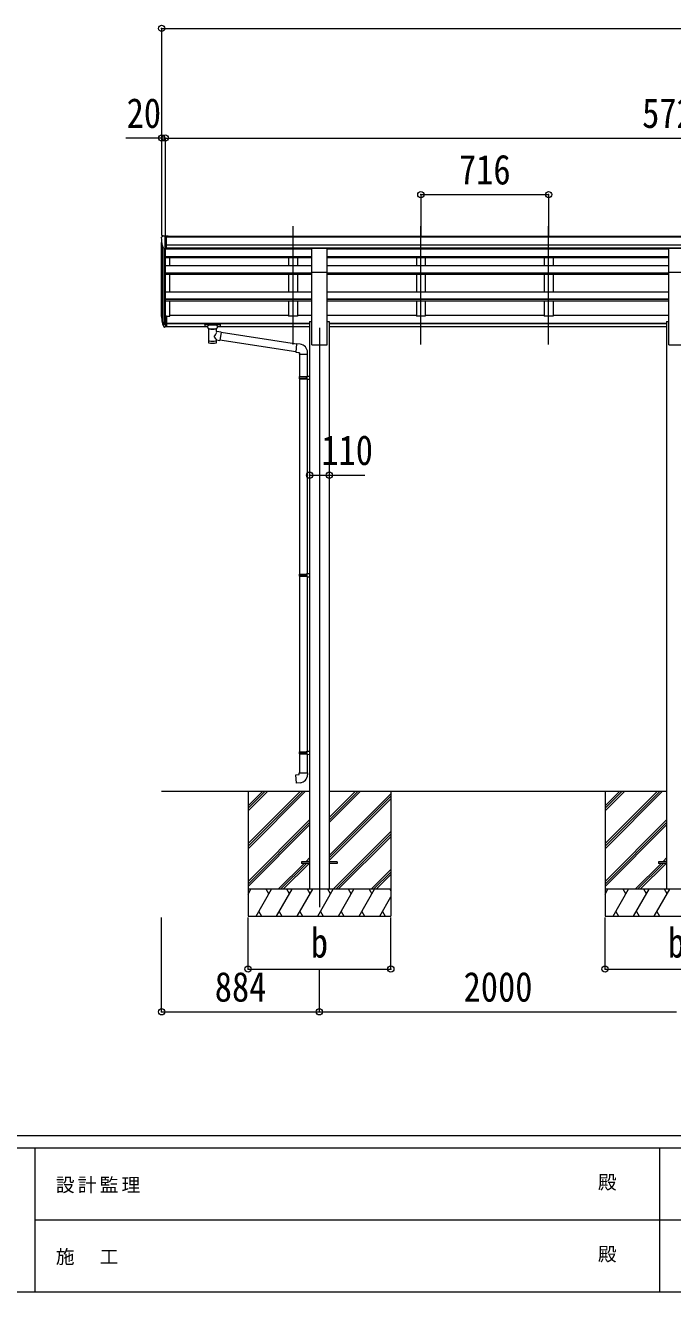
# Model space of a CAD drawing. Units: millimetres at full size. Extents: x -9783 to 9892, y -6828 to 6752.
# Drawn here: x -4022 to -395, y -6828 to 266 of the extents above; entities that cross this region are included whole.
import ezdxf
from ezdxf.enums import TextEntityAlignment as Align

# ---------------------------------------------------------------- set-up
doc = ezdxf.new("R2010")
doc.units = ezdxf.units.MM
doc.header["$LTSCALE"] = 35
doc.header["$PDMODE"] = 32
doc.header["$PDSIZE"] = 35
for name, color, linetype, lineweight in [('0-0_0', 7, 'Continuous', 9), ('0-1_本体', 4, 'Continuous', 9), ('0-2_部品', 7, 'Continuous', 9), ('0-8_PARTS2', 2, 'Continuous', 9), ('0-A_寸法', 6, 'Continuous', 9), ('F-0_240', 7, 'Continuous', 9)]:
    doc.layers.add(name, color=color, linetype=linetype, lineweight=lineweight)
doc.styles.add('ＭＳ ゴシック', font='')
doc.styles.get('ＭＳ ゴシック').set_extended_font_data('MS Gothic')

msp = doc.modelspace()

# ---------------------------------------------------------------- linework, layer by layer
at = {"layer": '0-0_0'}
for p, q in [((-3258.13, -4024.33), (-2429.13, -4024.33)), ((-2774.13, -4024.33), (-2774.13, -4724.32)), ((-2774.13, -4318.5), (-2479.95, -4024.33)), ((-2774.13, -4332.64), (-2465.81, -4024.33)), ((-2774.13, -4346.79), (-2451.66, -4024.33)), ((-2774.13, -4134.66), (-2663.8, -4024.33)), ((-2774.13, -4120.51), (-2677.94, -4024.33)), ((-2774.13, -4106.37), (-2692.08, -4024.33)), ((-2319.13, -4200.16), (-2143.3, -4024.33)), ((-2319.13, -4186.01), (-2157.44, -4024.33)), ((-2319.13, -4171.87), (-2171.58, -4024.33)), ((-2319.13, -4024.33), (-429.13, -4024.33)), ((-2319.13, -4384), (-1974.13, -4039)), ((-1974.13, -4024.33), (-1974.13, -4724.32)), ((-774.13, -4024.33), (-774.13, -4724.32)), ((-774.13, -4318.5), (-479.95, -4024.33)), ((-774.13, -4332.64), (-465.81, -4024.33)), ((-774.13, -4346.79), (-451.66, -4024.33)), ((-774.13, -4134.66), (-663.8, -4024.33)), ((-774.13, -4120.51), (-677.94, -4024.33)), ((-774.13, -4106.37), (-692.08, -4024.33)), ((-2319.13, -4398.14), (-1974.13, -4053.15)), ((-2319.13, -4412.29), (-1974.13, -4067.29)), ((-2774.13, -4530.63), (-2429.13, -4185.64)), ((-2774.13, -4544.78), (-2429.13, -4199.78)), ((-2774.13, -4558.92), (-2429.13, -4213.92)), ((-2297.32, -4574.32), (-1974.13, -4251.14)), ((-774.13, -4530.63), (-429.13, -4185.64)), ((-774.13, -4544.78), (-429.13, -4199.78)), ((-774.13, -4558.92), (-429.13, -4213.92)), ((-2283.18, -4574.32), (-1974.13, -4265.28)), ((-2269.03, -4574.32), (-1974.13, -4279.42)), ((-2451.19, -4419.83), (-2429.13, -4397.77)), ((-451.19, -4419.83), (-429.13, -4397.77)), ((-2605.69, -4574.32), (-2460.19, -4428.83)), ((-2591.54, -4574.32), (-2446.04, -4428.83)), ((-2577.4, -4574.32), (-2431.9, -4428.83)), ((-2437.04, -4419.83), (-2429.13, -4411.91)), ((-2085.19, -4574.32), (-1974.13, -4463.27)), ((-605.69, -4574.32), (-460.19, -4428.83)), ((-591.54, -4574.32), (-446.04, -4428.83)), ((-577.4, -4574.32), (-431.9, -4428.83)), ((-437.04, -4419.83), (-429.13, -4411.91)), ((-2071.04, -4574.32), (-1974.13, -4477.41)), ((-2056.9, -4574.32), (-1974.13, -4491.55)), ((-1974.13, -4574.32), (-2774.13, -4574.32)), ((-2774.13, -4601.83), (-2758.25, -4574.32)), ((-2729.38, -4724.32), (-2642.78, -4574.32)), ((-2657.78, -4600.31), (-2672.78, -4574.32)), ((-2613.91, -4724.32), (-2527.31, -4574.32)), ((-2542.31, -4600.31), (-2557.31, -4574.32)), ((-2498.44, -4724.32), (-2411.84, -4574.32)), ((-2426.84, -4600.31), (-2441.84, -4574.32)), ((-2382.97, -4724.32), (-2296.37, -4574.32)), ((-2311.37, -4600.31), (-2326.37, -4574.32)), ((-2267.5, -4724.32), (-2180.9, -4574.32)), ((-2195.9, -4600.31), (-2210.9, -4574.32)), ((-2152.03, -4724.32), (-2065.43, -4574.32)), ((-2095.43, -4574.32), (-2080.43, -4600.31)), ((-1979.96, -4574.32), (-1974.13, -4584.42)), ((25.87, -4574.32), (-774.13, -4574.32)), ((-774.13, -4601.83), (-758.25, -4574.32)), ((-729.38, -4724.32), (-642.78, -4574.32)), ((-657.78, -4600.31), (-672.78, -4574.32)), ((-613.91, -4724.32), (-527.31, -4574.32)), ((-542.31, -4600.31), (-557.31, -4574.32)), ((-498.44, -4724.32), (-411.84, -4574.32)), ((-426.84, -4600.31), (-441.84, -4574.32)), ((-2036.56, -4724.32), (-1974.13, -4616.19)), ((-2774.13, -4724.32), (-1974.13, -4724.32)), ((-2714.38, -4698.35), (-2699.38, -4724.32)), ((-2598.91, -4698.35), (-2583.91, -4724.32)), ((-2483.44, -4698.34), (-2468.44, -4724.32)), ((-2367.97, -4698.34), (-2352.97, -4724.32)), ((-2252.5, -4698.35), (-2237.5, -4724.32)), ((-2137.03, -4698.35), (-2122.03, -4724.32)), ((-2021.56, -4698.35), (-2006.56, -4724.32)), ((-774.13, -4724.32), (25.87, -4724.32)), ((-714.38, -4698.35), (-699.38, -4724.32)), ((-598.91, -4698.35), (-583.91, -4724.32)), ((-483.44, -4698.34), (-468.44, -4724.32))]:
    msp.add_line(p, q, dxfattribs=at)
at = {"layer": '0-1_本体'}
for p, q in [((-3231.63, -914.8), (2483.37, -914.8)), ((-3231.63, -920.15), (2483.37, -920.15)), ((-3258.13, -1365.06), (-3258.13, -951.55)), ((-3253.84, -970.35), (-3253.84, -1389.33)), ((-3244.13, -985.7), (-3244.13, -1407.33)), ((-3238.13, -985.18), (-3238.13, -1362.89)), ((-3238.13, -986.67), (-2416.63, -986.67)), ((-3231.63, -963.67), (2483.37, -963.67)), ((-3231.63, -981.34), (2483.37, -981.34)), ((-2416.63, -983.72), (-3231.63, -983.72)), ((-2547.13, -983.72), (-2547.13, -986.67)), ((-2497.13, -983.72), (-2497.13, -986.67)), ((-2331.63, -983.72), (-416.63, -983.72)), ((-2331.63, -986.67), (-416.63, -986.67)), ((-1831.13, -983.72), (-1831.13, -986.67)), ((-1781.13, -983.72), (-1781.13, -986.67)), ((-1115.13, -983.72), (-1115.13, -986.67)), ((-1065.13, -983.72), (-1065.13, -986.67)), ((-3238.13, -1028.63), (-2416.63, -1028.63)), ((-3238.13, -1030.32), (-2416.63, -1030.32)), ((-3238.13, -1034.11), (-2416.63, -1034.11)), ((-3213.13, -1079.53), (-3213.13, -1034.11)), ((-2547.13, -1034.11), (-2547.13, -1079.53)), ((-2497.13, -1034.11), (-2497.13, -1079.53)), ((-2331.63, -1028.63), (-416.63, -1028.63)), ((-2331.63, -1030.32), (-416.63, -1030.32)), ((-2331.63, -1034.11), (-416.63, -1034.11)), ((-1831.13, -1034.11), (-1831.13, -1079.53)), ((-1781.13, -1034.11), (-1781.13, -1079.53)), ((-1115.13, -1034.11), (-1115.13, -1079.53)), ((-1065.13, -1034.11), (-1065.13, -1079.53)), ((-3238.13, -1079.53), (-2416.63, -1079.53)), ((-3238.13, -1120.12), (-2416.63, -1120.12)), ((-3238.13, -1121.8), (-2416.63, -1121.8)), ((-3238.13, -1128.67), (-2416.63, -1128.67)), ((-3213.13, -1227.77), (-3213.13, -1128.67)), ((-2547.13, -1128.67), (-2547.13, -1227.77)), ((-2497.13, -1128.67), (-2497.13, -1227.77)), ((-2416.63, -1524.33), (-2416.63, -1117.37)), ((-2331.63, -1079.53), (-416.63, -1079.53)), ((-2331.63, -1524.33), (-2331.63, -1117.37)), ((-2331.63, -1120.12), (-416.63, -1120.12)), ((-2331.63, -1121.8), (-416.63, -1121.8)), ((-2331.63, -1128.67), (-416.63, -1128.67)), ((-1831.13, -1128.67), (-1831.13, -1227.77)), ((-1781.13, -1128.67), (-1781.13, -1227.77)), ((-1115.13, -1128.67), (-1115.13, -1227.77)), ((-1065.13, -1128.67), (-1065.13, -1227.77)), ((-416.63, -1524.33), (-416.63, -1117.37)), ((-3238.13, -1227.77), (-2416.63, -1227.77)), ((-3238.13, -1266.91), (-2416.63, -1266.91)), ((-3238.13, -1268.58), (-2416.63, -1268.58)), ((-2331.63, -1227.77), (-416.63, -1227.77)), ((-2331.63, -1266.91), (-416.63, -1266.91)), ((-2331.63, -1268.58), (-416.63, -1268.58)), ((-3238.13, -1278.22), (-2416.63, -1278.22)), ((-3213.13, -1363.72), (-3213.13, -1278.22)), ((-2547.13, -1278.22), (-2547.13, -1363.72)), ((-2331.63, -1278.22), (-416.63, -1278.22)), ((-1831.13, -1278.22), (-1831.13, -1363.72)), ((-1115.13, -1278.22), (-1115.13, -1363.72)), ((-3231.63, -1363.72), (-3213.13, -1363.72)), ((-3231.63, -1402.81), (-2429.13, -1402.81)), ((-3231.63, -1404.19), (-2429.13, -1404.19)), ((-3213.13, -1358.51), (-2547.13, -1358.51)), ((-2497.13, -1358.51), (-2416.63, -1358.51)), ((-2429.13, -1394.33), (-2416.63, -1394.33)), ((-2429.13, -1394.33), (-2429.13, -4574.32)), ((-2331.63, -1358.51), (-1831.13, -1358.51)), ((-2331.63, -1394.33), (-2319.13, -1394.33)), ((-2319.13, -1394.33), (-2319.13, -4574.32)), ((-2319.13, -1402.81), (-429.13, -1402.81)), ((-2319.13, -1404.19), (-429.13, -1404.19)), ((-1781.13, -1358.51), (-1115.13, -1358.51)), ((-1065.13, -1358.51), (-416.63, -1358.51)), ((-429.13, -1394.33), (-416.63, -1394.33)), ((-429.13, -1394.33), (-429.13, -4574.32)), ((-3231.63, -1421.37), (-3000.13, -1421.37)), ((-2946.13, -1421.37), (-2429.13, -1421.37)), ((-2319.13, -1421.37), (-429.13, -1421.37)), ((-2416.63, -1524.33), (-2331.63, -1524.33)), ((-416.63, -1524.33), (-331.63, -1524.33))]:
    msp.add_line(p, q, dxfattribs=at)
for points in [[(-2497.13, -1278.22), (-2497.13, -1363.72), (-2547.13, -1363.72)], [(-1781.13, -1278.22), (-1781.13, -1363.72), (-1831.13, -1363.72)], [(-1065.13, -1278.22), (-1065.13, -1363.72), (-1115.13, -1363.72)]]:
    msp.add_lwpolyline(points, dxfattribs=at)
at = {"layer": '0-2_部品'}
for p, q in [((-3253.22, -913.75), (-3257.28, -919.56)), ((-3250.13, -913.19), (-3252.46, -913.33)), ((-3250.13, -913.19), (-3231.63, -913.19)), ((-3238.13, -986.17), (-3238.13, -913.19)), ((-3231.63, -913.19), (-3221.63, -913.27)), ((-3231.63, -985.17), (-3231.63, -913.19)), ((-3221.63, -915.37), (-3221.63, -913.27)), ((-3260.13, -922.56), (-3260.13, -923.19)), ((-3245.75, -984.36), (-3255.03, -968.29)), ((-3238.13, -986.17), (-3243.34, -985.85)), ((-3231.63, -985.17), (-3238.13, -985.17)), ((-2416.63, -983.21), (-2331.63, -983.21)), ((-2416.63, -1117.36), (-2416.63, -983.21)), ((-2331.63, -1117.36), (-2331.63, -983.21)), ((-416.63, -983.21), (-331.63, -983.21)), ((-416.63, -1117.36), (-416.63, -983.21)), ((-2416.63, -1117.36), (-2331.63, -1117.36)), ((-416.63, -1117.36), (-331.63, -1117.36)), ((-3255.74, -1388.92), (-3245.57, -1408.1)), ((-3244.56, -1406.85), (-3254.32, -1388.43)), ((-3253.15, -1405.78), (-3245.57, -1423.27)), ((-3238.13, -1407.6), (-3243.26, -1407.6)), ((-3238.13, -1409.6), (-3242.97, -1409.6)), ((-3238.13, -1362.88), (-3238.13, -1424.77)), ((-3231.63, -1362.88), (-3238.13, -1362.88)), ((-3231.63, -1401.2), (-3238.13, -1401.2)), ((-3231.63, -1406.6), (-3238.13, -1406.6)), ((-3231.63, -1362.88), (-3231.63, -1423.95)), ((-3016.63, -1409.66), (-3016.63, -1420.42)), ((-3016.63, -1409.85), (-3016.63, -1411.39)), ((-3014.63, -1409), (-2931.63, -1409)), ((-3014.63, -1411.17), (-2931.63, -1411.17)), ((-3000.13, -1427.89), (-3000.13, -1417.61)), ((-2946.13, -1427.89), (-2946.13, -1417.61)), ((-2929.63, -1409.66), (-2929.63, -1420.42)), ((-3238.13, -1424.77), (-3242.97, -1424.77)), ((-3231.63, -1423.95), (-3238.13, -1423.95)), ((-3014.63, -1421.08), (-3000.13, -1421.08)), ((-2996.03, -1432.39), (-2996.04, -1512.68)), ((-2950.23, -1449.96), (-2950.23, -1432.38)), ((-2925.01, -1453.87), (-2950.23, -1449.96)), ((-2946.13, -1421.08), (-2931.63, -1421.08)), ((-2925.01, -1453.87), (-2932.03, -1499.13)), ((-2503.19, -1521.24), (-2925.3, -1455.75)), ((-2950.21, -1512.68), (-2950.23, -1496.05)), ((-2950.23, -1496.31), (-2932.03, -1499.13)), ((-2506.86, -1563.17), (-2931.74, -1497.26)), ((-2482.21, -1521.36), (-2503.04, -1519.54)), ((-2487.13, -1577.1), (-2441.13, -1577.1)), ((-2485.13, -1568.24), (-2485.13, -1702.24)), ((-2443.13, -1568.24), (-2443.13, -1699.68)), ((-2441.13, -1577.1), (-2441.13, -1566.19)), ((-2487.13, -1704.24), (-2486.13, -1702.24)), ((-2486.13, -1702.24), (-2443.13, -1702.24)), ((-2447.6, -1704.24), (-2448.03, -1702.24)), ((-2445.13, -1699.74), (-2429.13, -1699.27)), ((-2445.13, -1701.74), (-2445.13, -1699.74)), ((-2445.13, -1701.74), (-2443.13, -1701.74)), ((-2429.13, -1699.27), (-2429.13, -1717.21)), ((-2487.13, -1704.24), (-2443.13, -1704.24)), ((-2487.13, -1704.24), (-2487.13, -1712.24)), ((-2487.13, -1712.24), (-2443.13, -1712.24)), ((-2487.13, -1712.24), (-2486.13, -1714.24)), ((-2486.13, -1714.24), (-2443.13, -1714.24)), ((-2485.13, -1714.24), (-2485.13, -2808.42)), ((-2445.13, -1716.74), (-2445.13, -1714.74)), ((-2445.13, -1716.74), (-2429.13, -1717.21)), ((-2443.13, -1716.8), (-2443.13, -2805.87)), ((-2487.13, -2810.42), (-2486.13, -2808.42)), ((-2487.13, -2810.42), (-2443.13, -2810.42)), ((-2487.13, -2810.42), (-2487.13, -2818.42)), ((-2487.13, -2818.42), (-2443.13, -2818.42)), ((-2487.13, -2818.42), (-2486.13, -2820.42)), ((-2486.13, -2808.42), (-2443.13, -2808.42)), ((-2486.13, -2820.42), (-2443.13, -2820.42)), ((-2485.13, -2820.42), (-2485.13, -3803.58)), ((-2447.6, -2810.42), (-2448.03, -2808.42)), ((-2445.13, -2805.92), (-2429.13, -2805.45)), ((-2445.13, -2807.92), (-2445.13, -2805.92)), ((-2445.13, -2807.92), (-2443.13, -2807.92)), ((-2445.13, -2822.92), (-2445.13, -2820.92)), ((-2445.13, -2822.92), (-2429.13, -2823.4)), ((-2443.13, -2822.98), (-2443.13, -3801.03)), ((-2429.13, -2805.45), (-2429.13, -2823.4)), ((-2487.13, -3805.58), (-2486.13, -3803.58)), ((-2487.13, -3805.58), (-2443.13, -3805.58)), ((-2487.13, -3805.58), (-2487.13, -3813.58)), ((-2487.13, -3813.58), (-2443.13, -3813.58)), ((-2487.13, -3813.58), (-2486.13, -3815.58)), ((-2486.13, -3803.58), (-2443.13, -3803.58)), ((-2486.13, -3815.58), (-2443.13, -3815.58)), ((-2485.13, -3815.58), (-2485.13, -3921.72)), ((-2447.6, -3805.58), (-2448.03, -3803.58)), ((-2445.13, -3801.08), (-2429.13, -3800.61)), ((-2445.13, -3803.08), (-2445.13, -3801.08)), ((-2445.13, -3803.08), (-2443.13, -3803.08)), ((-2445.13, -3818.08), (-2445.13, -3816.08)), ((-2445.13, -3818.08), (-2429.13, -3818.56)), ((-2443.13, -3818.14), (-2443.13, -3921.72)), ((-2429.13, -3800.61), (-2429.13, -3818.56)), ((-2487.13, -3921.72), (-2441.13, -3921.72)), ((-2487.13, -3931.72), (-2487.13, -3921.72)), ((-2441.13, -3921.72), (-2441.13, -3932.64))]:
    msp.add_line(p, q, dxfattribs=at)
at = {"layer": '0-2_部品', "color": 4}
for p, q in [((-2474.13, -4419.82), (-2474.13, -4428.82)), ((-2429.13, -4419.82), (-2474.13, -4419.82)), ((-2429.13, -4428.82), (-2474.13, -4428.82)), ((-2274.13, -4419.82), (-2319.13, -4419.82)), ((-2274.13, -4428.82), (-2319.13, -4428.82)), ((-2274.13, -4419.82), (-2274.13, -4428.82)), ((-474.13, -4419.82), (-474.13, -4428.82)), ((-429.13, -4419.82), (-474.13, -4419.82)), ((-429.13, -4428.82), (-474.13, -4428.82))]:
    msp.add_line(p, q, dxfattribs=at)
at = {"layer": '0-2_部品'}
for points in [[(-3016.63, -1409.66), (-3016.59, -1409.46), (-3016.51, -1409.33), (-3016.41, -1409.23), (-3016.31, -1409.17), (-3016.19, -1409.13), (-3015.89, -1409.07), (-3015.4, -1409.02), (-3014.86, -1409), (-3014.63, -1409)], [(-2931.63, -1409), (-2931.28, -1409), (-2930.75, -1409.03), (-2930.3, -1409.08), (-2929.99, -1409.15), (-2929.82, -1409.25), (-2929.7, -1409.39), (-2929.64, -1409.57), (-2929.63, -1409.66)], [(-3016.63, -1420.42), (-3016.59, -1420.61), (-3016.51, -1420.75), (-3016.41, -1420.84), (-3016.31, -1420.91), (-3016.19, -1420.95), (-3015.89, -1421.01), (-3015.4, -1421.06), (-3014.86, -1421.08), (-3014.63, -1421.08)], [(-3000.09, -1427.83), (-3000.11, -1428.19), (-2999.87, -1429.15), (-2999.35, -1430.03), (-2998.54, -1430.87), (-2997.43, -1431.67), (-2996.03, -1432.39)], [(-2950.23, -1432.38), (-2950, -1432.29), (-2948.64, -1431.55), (-2947.53, -1430.7), (-2946.77, -1429.84), (-2946.31, -1428.94), (-2946.14, -1428.05)], [(-2931.63, -1421.08), (-2931.28, -1421.08), (-2930.75, -1421.05), (-2930.3, -1421), (-2929.99, -1420.93), (-2929.82, -1420.83), (-2929.7, -1420.69), (-2929.64, -1420.51), (-2929.63, -1420.42)], [(-2503.04, -1519.54), (-2507.05, -1565.36), (-2487.13, -1567.1), (-2487.13, -1577.1)], [(-2445.13, -1714.74), (-2443.13, -1714.74), (-2443.13, -1701.74)], [(-2447.6, -1704.24), (-2447.6, -1712.24), (-2448.03, -1714.24)], [(-2447.6, -2810.42), (-2447.6, -2818.42), (-2448.03, -2820.42)], [(-2445.13, -2820.92), (-2443.13, -2820.92), (-2443.13, -2807.92)], [(-2447.6, -3805.58), (-2447.6, -3813.58), (-2448.03, -3815.58)], [(-2445.13, -3816.08), (-2443.13, -3816.08), (-2443.13, -3803.08)], [(-2482.21, -3977.47), (-2503.04, -3979.29), (-2507.05, -3933.47), (-2487.13, -3931.72)]]:
    msp.add_lwpolyline(points, dxfattribs=at)
for centre, radius, start, end in [((-3257.13, -922.56), 3, 93, 180), ((-3252.4, -914.33), 1, 93.5, 145), ((-3058.13, -923.19), 202, 180, 192.90261), ((-3243.15, -982.86), 3, 210, 266.5), ((-3169.47, -1366.76), 89.07, 174.49576, 194.41188), ((-3170.18, -1362.48), 88.05, 177.22392, 197.21071), ((-3124.91, -1369.7), 133.22, 183.27987, 195.71302), ((-3242.97, -1406.6), 3, 210, 270), ((-3243.26, -1406.1), 1.5, 210, 270), ((-3242.97, -1421.77), 3, 210, 270), ((-2486.13, -1566.19), 45, 0, 85), ((-2486.13, -3932.64), 45, 275, 0)]:
    msp.add_arc(centre, radius, start, end, dxfattribs=at)
for centre, major_axis, ratio, start_param, end_param in [((-3014.63, -1411.39), (2, 0), 0.109601, 1.5707963, 3.1415927), ((-2973.13, -1417.61), (27, 0), 0.122176, 6.2831853, 9.424778), ((-2931.63, -1411.39), (2, 0), 0.109601, 0, 1.5707963), ((-2973.12, -1432.84), (-22.91, 0.42), 0.072511, 0.0008029, 1.5715993), ((-2973.12, -1434.47), (-22.91, 0.42), 0.072511, 0.0008029, 1.5715993), ((-2973.14, -1432.84), (22.92, 0.42), 0.07247, 4.71158, 6.2823764), ((-2973.14, -1434.47), (22.92, 0.42), 0.07247, 4.71158, 6.2823764), ((-2973.13, -1476.5), (-22.81, -26.62), 0.234429, 1.6855472, 3.1268519), ((-2970.57, -1473.86), (20.32, -22.25), 0.045535, 0.0389954, 1.3075346), ((-2962.13, -1427.89), (16, 0), 0.361356, 6.2636979, 6.2831853), ((-2973.13, -1512.68), (22.92, 0), 0.101955, 3.1415499, 6.2833984), ((-2973.13, -1500.24), (22.91, 0), 0.122865, 3.1415927, 6.2831853)]:
    msp.add_ellipse(centre, major_axis=major_axis, ratio=ratio, start_param=start_param, end_param=end_param, dxfattribs=at)
at = {"layer": '0-8_PARTS2'}
for p, q in [((-2522.13, -1521.98), (-2522.13, -859.46)), ((-1806.13, -1521.98), (-1806.13, -859.46)), ((-1090.13, -1521.98), (-1090.13, -859.46)), ((-2374.13, -1428.19), (-2374.13, -4674.32))]:
    msp.add_line(p, q, dxfattribs=at)
at = {"layer": '0-A_寸法'}
for p, q in [((-3258.13, 248.01), (-3258.13, -366.15)), ((-3258.13, 248.01), (8237.87, 248.01)), ((-3258.13, -366.15), (-3458.13, -366.15)), ((-3258.13, -366.15), (-3258.13, -911.77)), ((-3238.13, -366.15), (-3258.13, -366.15)), ((-3238.13, -366.15), (-3238.13, -911.77)), ((-3238.13, -366.15), (2489.87, -366.15)), ((-3238.13, -366.15), (-3238.13, -911.77)), ((-1806.13, -682.77), (-1806.13, -911.77)), ((-1806.13, -682.77), (-1090.13, -682.77)), ((-1090.13, -682.77), (-1090.13, -911.77)), ((-2429.13, -2254.51), (-2319.13, -2254.51)), ((-2319.13, -2254.51), (-2119.13, -2254.51)), ((-3258.13, -5260.69), (-3258.13, -4731.74)), ((-2774.13, -5020.71), (-2774.13, -4731.74)), ((-1974.13, -5020.71), (-1974.13, -4731.74)), ((-774.13, -5020.71), (-774.13, -4731.74)), ((-2774.13, -5020.71), (-1974.13, -5020.71)), ((-2374.13, -5260.69), (-2374.13, -5020.71)), ((-774.13, -5020.71), (25.87, -5020.71)), ((-3258.13, -5260.69), (-2374.13, -5260.69)), ((-2374.13, -5260.69), (-374.13, -5260.69))]:
    msp.add_line(p, q, dxfattribs=at)
for p in [(-3258.13, 248.01), (-3258.13, -366.15), (-3238.13, -366.15), (-1806.13, -682.77), (-1090.13, -682.77), (-2429.13, -2254.51), (-2319.13, -2254.51), (-2774.13, -5020.71), (-1974.13, -5020.71), (-774.13, -5020.71), (-3258.13, -5260.69), (-2374.13, -5260.69)]:
    msp.add_point(p, dxfattribs=at)
at = {"layer": 'F-0_240', "color": 5}
for p, q in [((-9783.03, -5953.1), (9396.97, -5953.1)), ((-9783.03, -6023.1), (6285.75, -6023.1)), ((-3969.25, -6023.1), (-3969.25, -6828.1)), ((-469.25, -6023.1), (-469.25, -6828.1)), ((-3969.25, -6425.6), (3205.75, -6425.6)), ((-9783.03, -6828.1), (9396.97, -6828.1))]:
    msp.add_line(p, q, dxfattribs=at)

# ---------------------------------------------------------------- texts
at = {"layer": '0-A_寸法', "color": 7, "style": 'ＭＳ ゴシック', "width": 0.85}
for s, p in [('20', (-3454.38, -359.15)), ('5728', (-566.63, -359.15)), ('716', (-1592.5, -675.77)), ('110', (-2363.5, -2247.51)), ('b', (-2422.25, -5006.34)), ('b', (-422.25, -5006.34)), ('884', (-2960.5, -5253.69)), ('2000', (-1566.63, -5253.69))]:
    msp.add_text(s, height=166.8, dxfattribs=at).set_placement(p, align=Align.BOTTOM_LEFT)
at = {"layer": 'F-0_240', "style": 'ＭＳ ゴシック'}
for p in [(-814.24, -6276.85), (-814.24, -6679.35)]:
    msp.add_text('殿', height=76.98, dxfattribs=at).set_placement(p, align=Align.BOTTOM_LEFT)
at = {"layer": 'F-0_240', "char_height": 76.98, "attachment_point": 7, "style": 'ＭＳ ゴシック'}
for s, insert in [('\\T1.17;設計監理', (-3851.04, -6276.85)), ('\\T1.17;施\u3000工', (-3851.04, -6679.35))]:
    msp.add_mtext(s, dxfattribs=dict(at, insert=insert))

doc.saveas('drawing.dxf')
